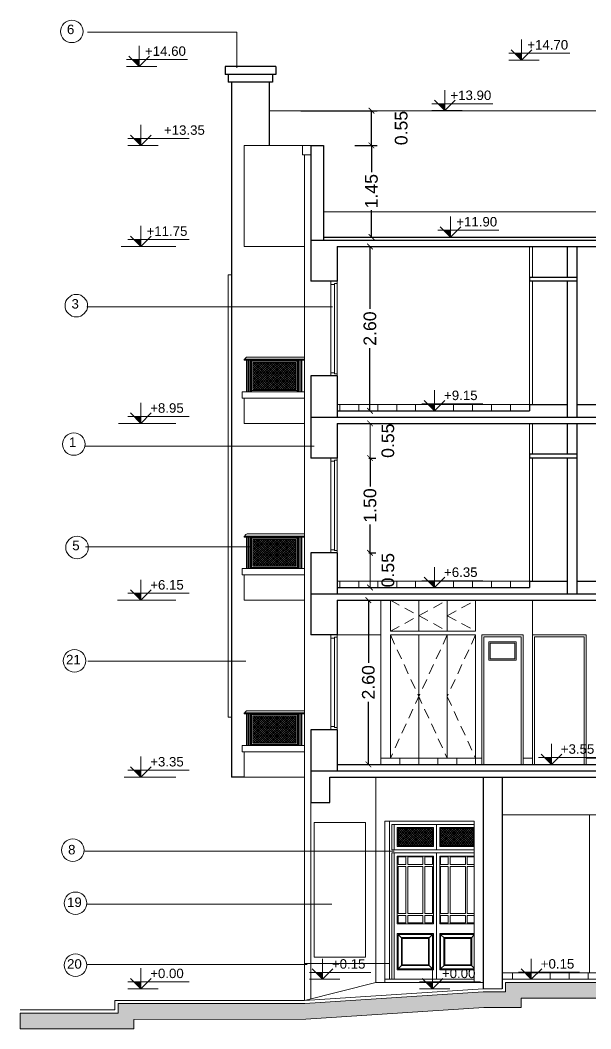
# Model space of a CAD drawing. Header units: millimetres. Extents: x 1578 to 2210, y 899 to 1032.
# Drawn here: x 1607.67 to 1616.7, y 901.51 to 917.48 of the extents above; entities that cross this region are included whole.
import ezdxf

# ---------------------------------------------------------------- set-up
doc = ezdxf.new("R2010")
doc.units = ezdxf.units.MM
doc.linetypes.add('HIDDEN2', pattern=[4.7625, 3.175, -1.5875])
for name, color, linetype, lineweight in [('CARPINTERIA', 7, 'Continuous', 18), ('COTAS', 7, 'Continuous', 15), ('ESTRUCTURA', 3, 'Continuous', 30), ('MUROS', 1, 'Continuous', 30), ('PISOS', 9, 'Continuous', 9), ('SANITARIOS', 7, 'Continuous', 20), ('TECHOS', 7, 'HIDDEN2', 15), ('TRAMAS', 7, 'Continuous', 15), ('UMBRALES', 7, 'Continuous', 18)]:
    doc.layers.add(name, color=color, linetype=linetype, lineweight=lineweight)
doc.styles.add('STYLE1', font='ARIAL.TTF')
doc.dimstyles.get("Standard").update_dxf_attribs({"dimscale": 0, "dimtxt": 0.2, "dimasz": 0.09, "dimexe": 0.09, "dimexo": 0.5, "dimgap": 0.05, "dimtad": 0, "dimzin": 0, "dimdsep": 46, "dimtxsty": 'STYLE1', "dimblk1": 'ARCHTICK', "dimblk2": 'ARCHTICK', "dimsah": 1, "dimcen": 0, "dimadec": 0, "dimazin": 0, "dimtfac": 1, "dimtofl": 0, "dimtmove": 2, "dimatfit": 3, "dimldrblk": 'ARCHTICK', "dimfxl": 1, "dimtolj": 1, "dimtzin": 0, "dimarcsym": 0})
pattern_1 = [(135, (1598.597998, 830.101814), (0.0176776695, 0.0176776695), []), (45, (1598.597998, 830.101814), (0.0176776695, -0.0176776695), [])]

# ---------------------------------------------------------------- blocks, each defined once
blk = doc.blocks.new('_ARCHTICK')
at = {"color": 0, "linetype": 'ByBlock', "const_width": 0.15}
blk.add_lwpolyline([(-0.5, -0.5), (0.5, 0.5)], dxfattribs=at)
blk = doc.blocks.new('*D52')
at = {"layer": 'COTAS', "color": 0, "lineweight": -2, "ltscale": 0.05}
for p, q in [((1612.112, 916.05), (1613.318, 916.05)), ((1613.228, 915.5), (1613.228, 916.05)), ((1612.967, 915.5), (1613.318, 915.5))]:
    blk.add_line(p, q, dxfattribs=at)
at = {"layer": 'DEFPOINTS', "color": 0, "ltscale": 0.05}
for p in [(1611.612, 916.05), (1613.228, 916.05), (1612.467, 915.5)]:
    blk.add_point(p, dxfattribs=at)
at = {"layer": 'COTAS', "color": 0, "lineweight": -2, "ltscale": 0.05, "xscale": 0.09, "yscale": 0.09, "zscale": 0.09}
for p, rotation in [((1613.228, 916.05), 90), ((1613.228, 915.5), 270)]:
    blk.add_blockref('_ARCHTICK', p, dxfattribs=dict(at, rotation=rotation))
at = {"layer": 'COTAS', "color": 0, "ltscale": 0.05, "insert": (1613.699, 915.775), "char_height": 0.2, "attachment_point": 5, "rotation": 90, "style": 'STYLE1'}
blk.add_mtext('\\A1;0.55', dxfattribs=at)
blk = doc.blocks.new('*D53')
at = {"layer": 'COTAS', "color": 0, "lineweight": -2, "ltscale": 0.05}
for p, q in [((1612.967, 915.5), (1613.318, 915.5)), ((1613.228, 915.5), (1613.228, 915.076)), ((1613.228, 914.05), (1613.228, 914.474)), ((1612.967, 914.05), (1613.318, 914.05))]:
    blk.add_line(p, q, dxfattribs=at)
at = {"layer": 'DEFPOINTS', "color": 0, "ltscale": 0.05}
for p in [(1612.467, 915.5), (1613.228, 915.5), (1612.467, 914.05)]:
    blk.add_point(p, dxfattribs=at)
at = {"layer": 'COTAS', "color": 0, "lineweight": -2, "ltscale": 0.05, "xscale": 0.09, "yscale": 0.09, "zscale": 0.09}
for p, rotation in [((1613.228, 915.5), 90), ((1613.228, 914.05), 270)]:
    blk.add_blockref('_ARCHTICK', p, dxfattribs=dict(at, rotation=rotation))
at = {"layer": 'COTAS', "color": 0, "ltscale": 0.05, "insert": (1613.228, 914.775), "char_height": 0.2, "attachment_point": 5, "rotation": 90, "style": 'STYLE1'}
blk.add_mtext('\\A1;1.45', dxfattribs=at)
blk = doc.blocks.new('*D63')
at = {"layer": 'COTAS', "color": 0, "lineweight": -2, "ltscale": 0.05}
for p, q in [((1613.187, 910.55), (1613.295, 910.55)), ((1613.205, 910.55), (1613.205, 910.1)), ((1613.205, 909.05), (1613.205, 909.5)), ((1613.187, 909.05), (1613.295, 909.05))]:
    blk.add_line(p, q, dxfattribs=at)
at = {"layer": 'DEFPOINTS', "color": 0, "ltscale": 0.05}
for p in [(1612.687, 910.55), (1612.687, 909.05), (1613.205, 909.05)]:
    blk.add_point(p, dxfattribs=at)
at = {"layer": 'COTAS', "color": 0, "lineweight": -2, "ltscale": 0.05, "xscale": 0.09, "yscale": 0.09, "zscale": 0.09}
for p, rotation in [((1613.205, 910.55), 90), ((1613.205, 909.05), 270)]:
    blk.add_blockref('_ARCHTICK', p, dxfattribs=dict(at, rotation=rotation))
at = {"layer": 'COTAS', "color": 0, "ltscale": 0.05, "insert": (1613.205, 909.8), "char_height": 0.2, "attachment_point": 5, "rotation": 90, "style": 'STYLE1'}
blk.add_mtext('\\A1;1.50', dxfattribs=at)
blk = doc.blocks.new('*D64')
at = {"layer": 'COTAS', "color": 0, "lineweight": -2, "ltscale": 0.05}
for p, q in [((1613.179, 908.3), (1613.179, 907.311)), ((1613.187, 908.3), (1613.269, 908.3)), ((1613.179, 905.7), (1613.179, 906.689)), ((1613.187, 905.7), (1613.269, 905.7))]:
    blk.add_line(p, q, dxfattribs=at)
at = {"layer": 'DEFPOINTS', "color": 0, "ltscale": 0.05}
for p in [(1612.687, 908.3), (1612.687, 905.7), (1613.179, 905.7)]:
    blk.add_point(p, dxfattribs=at)
at = {"layer": 'COTAS', "color": 0, "lineweight": -2, "ltscale": 0.05, "xscale": 0.09, "yscale": 0.09, "zscale": 0.09}
for p, rotation in [((1613.179, 908.3), 90), ((1613.179, 905.7), 270)]:
    blk.add_blockref('_ARCHTICK', p, dxfattribs=dict(at, rotation=rotation))
at = {"layer": 'COTAS', "color": 0, "ltscale": 0.05, "insert": (1613.179, 907), "char_height": 0.2, "attachment_point": 5, "rotation": 90, "style": 'STYLE1'}
blk.add_mtext('\\A1;2.60', dxfattribs=at)
blk = doc.blocks.new('*D68')
at = {"layer": 'COTAS', "color": 0, "lineweight": -2, "ltscale": 0.05}
for p, q in [((1613.187, 913.9), (1613.294, 913.9)), ((1613.204, 913.9), (1613.204, 912.911)), ((1613.204, 911.3), (1613.204, 912.289)), ((1613.187, 911.3), (1613.294, 911.3))]:
    blk.add_line(p, q, dxfattribs=at)
at = {"layer": 'DEFPOINTS', "color": 0, "ltscale": 0.05}
for p in [(1612.687, 913.9), (1612.687, 911.3), (1613.204, 911.3)]:
    blk.add_point(p, dxfattribs=at)
at = {"layer": 'COTAS', "color": 0, "lineweight": -2, "ltscale": 0.05, "xscale": 0.09, "yscale": 0.09, "zscale": 0.09}
for p, rotation in [((1613.204, 913.9), 90), ((1613.204, 911.3), 270)]:
    blk.add_blockref('_ARCHTICK', p, dxfattribs=dict(at, rotation=rotation))
at = {"layer": 'COTAS', "color": 0, "ltscale": 0.05, "insert": (1613.204, 912.6), "char_height": 0.2, "attachment_point": 5, "rotation": 90, "style": 'STYLE1'}
blk.add_mtext('\\A1;2.60', dxfattribs=at)

msp = doc.modelspace()

# ---------------------------------------------------------------- hatches: boundary and pattern name
at = {"layer": 'COTAS', "ltscale": 0.05}
for points in [[(1615.604, 916.959), (1615.495, 916.959), (1615.604, 916.85)], [(1609.553, 916.859), (1609.444, 916.859), (1609.553, 916.75)], [(1614.387, 916.16), (1614.278, 916.16), (1614.387, 916.051)], [(1609.577, 915.609), (1609.468, 915.609), (1609.577, 915.5)], [(1614.479, 914.159), (1614.37, 914.159), (1614.479, 914.05)], [(1609.577, 914.009), (1609.468, 914.009), (1609.577, 913.9)], [(1614.227, 911.409), (1614.119, 911.409), (1614.227, 911.3)], [(1609.577, 911.209), (1609.468, 911.209), (1609.577, 911.1)], [(1614.227, 908.609), (1614.119, 908.609), (1614.227, 908.5)], [(1609.577, 908.409), (1609.468, 908.409), (1609.577, 908.3)], [(1616.076, 905.81), (1615.967, 905.81), (1616.076, 905.701)], [(1609.577, 905.609), (1609.468, 905.609), (1609.577, 905.5)], [(1612.453, 902.408), (1612.344, 902.408), (1612.453, 902.3)], [(1615.758, 902.409), (1615.65, 902.409), (1615.758, 902.3)], [(1609.577, 902.258), (1609.468, 902.258), (1609.577, 902.15)], [(1614.193, 902.258), (1614.084, 902.258), (1614.193, 902.15)]]:
    msp.add_hatch(color=256, dxfattribs=at).paths.add_polyline_path(points)
at = {"layer": 'PISOS', "ltscale": 0.1}
h = msp.add_hatch(dxfattribs=at)
h.set_pattern_fill('ANSI37', color=256, scale=0.2, style=0)
h.set_pattern_definition(pattern_1)
h.paths.add_polyline_path([(1612.03, 911.638), (1612.03, 912.063), (1611.35, 912.063), (1611.35, 911.638)])
h = msp.add_hatch(dxfattribs=at)
h.set_pattern_fill('ANSI37', color=256, scale=0.2, style=0)
h.set_pattern_definition(pattern_1)
h.paths.add_polyline_path([(1611.35, 909.263), (1611.35, 908.838), (1612.03, 908.838), (1612.03, 909.263)])
h = msp.add_hatch(dxfattribs=at)
h.set_pattern_fill('ANSI37', color=256, scale=0.2, style=0)
h.set_pattern_definition(pattern_1)
h.paths.add_polyline_path([(1612.03, 906.038), (1612.03, 906.463), (1611.35, 906.463), (1611.35, 906.038)])
h = msp.add_hatch(dxfattribs=at)
h.set_pattern_fill('ANSI37', color=256, scale=0.2, style=0)
h.set_pattern_definition([(135, (1600.604042, 830.101814), (0.0176776695, 0.0176776695), []), (45, (1600.604042, 830.101814), (0.0176776695, -0.0176776695), [])])
h.paths.add_polyline_path([(1613.651, 904.685), (1613.651, 904.415), (1614.193, 904.415), (1614.193, 904.685)])
h.paths.add_polyline_path([(1614.323, 904.415), (1614.855, 904.415), (1614.855, 904.685), (1614.323, 904.685)])
at = {"layer": 'TRAMAS', "ltscale": 0.05}
for points in [[(1615.597, 902), (1615.775, 902), (1615.775, 902.25), (1615.347, 902.25), (1615.347, 902.1), (1614.997, 902.1), (1612.171, 901.914), (1609.217, 901.914), (1609.217, 901.764), (1607.667, 901.764), (1607.667, 901.514), (1609.467, 901.514), (1609.467, 901.664), (1612.187, 901.665), (1615.007, 901.85), (1615.597, 901.85)], [(1622.954, 902.25), (1615.775, 902.25), (1615.775, 902), (1622.954, 902)]]:
    msp.add_hatch(color=256, dxfattribs=at).paths.add_polyline_path(points)

# ---------------------------------------------------------------- linework, layer by layer
at = {"layer": 'CARPINTERIA'}
for p, q in [((1615.727, 913.9), (1615.727, 913.41)), ((1615.777, 913.9), (1615.777, 913.41)), ((1612.587, 913.35), (1612.587, 913.305)), ((1612.687, 913.35), (1612.587, 913.35)), ((1612.587, 913.305), (1612.587, 911.895)), ((1612.642, 913.3), (1612.592, 913.3)), ((1612.687, 913.315), (1612.642, 913.315)), ((1612.642, 913.315), (1612.642, 913.3)), ((1612.642, 913.3), (1612.642, 911.9)), ((1612.687, 913.35), (1612.687, 913.315)), ((1612.687, 913.315), (1612.687, 911.885)), ((1615.727, 913.35), (1615.727, 911.4)), ((1615.777, 913.35), (1615.777, 911.4)), ((1612.587, 911.85), (1612.587, 911.895)), ((1612.687, 911.85), (1612.587, 911.85)), ((1612.642, 911.9), (1612.592, 911.9)), ((1612.642, 911.885), (1612.642, 911.9)), ((1612.687, 911.885), (1612.642, 911.885)), ((1612.687, 911.85), (1612.687, 911.885)), ((1615.727, 911.1), (1615.727, 910.61)), ((1615.777, 911.1), (1615.777, 910.61)), ((1612.687, 910.55), (1612.587, 910.55)), ((1612.587, 910.55), (1612.587, 910.505)), ((1612.687, 910.55), (1612.687, 910.515)), ((1615.727, 910.55), (1615.727, 908.6)), ((1615.777, 910.55), (1615.777, 908.6)), ((1612.587, 910.505), (1612.587, 909.095)), ((1612.642, 910.5), (1612.592, 910.5)), ((1612.642, 910.515), (1612.642, 910.5)), ((1612.687, 910.515), (1612.642, 910.515)), ((1612.642, 910.5), (1612.642, 909.1)), ((1612.687, 910.515), (1612.687, 909.085)), ((1612.587, 909.05), (1612.587, 909.095)), ((1612.642, 909.1), (1612.592, 909.1)), ((1612.642, 909.085), (1612.642, 909.1)), ((1612.687, 909.05), (1612.587, 909.05)), ((1612.687, 909.085), (1612.642, 909.085)), ((1612.687, 909.05), (1612.687, 909.085)), ((1612.587, 907.75), (1612.587, 907.705)), ((1612.687, 907.75), (1612.587, 907.75)), ((1612.587, 907.705), (1612.587, 906.295)), ((1612.642, 907.7), (1612.592, 907.7)), ((1612.687, 907.715), (1612.642, 907.715)), ((1612.642, 907.715), (1612.642, 907.7)), ((1612.642, 907.7), (1612.642, 906.3)), ((1612.687, 907.75), (1612.687, 907.715)), ((1612.687, 907.715), (1612.687, 906.285)), ((1612.587, 906.25), (1612.587, 906.295)), ((1612.687, 906.25), (1612.587, 906.25)), ((1612.642, 906.3), (1612.592, 906.3)), ((1612.642, 906.285), (1612.642, 906.3)), ((1612.687, 906.285), (1612.642, 906.285)), ((1612.687, 906.25), (1612.687, 906.285))]:
    msp.add_line(p, q, dxfattribs=at)
at = {"layer": 'CARPINTERIA', "ltscale": 0.1}
for p, q in [((1613.977, 908.3), (1613.977, 907.81)), ((1614.427, 908.3), (1614.427, 907.81)), ((1613.977, 907.75), (1613.977, 905.8)), ((1614.427, 907.75), (1614.427, 905.8)), ((1613.551, 904.75), (1613.551, 904.35)), ((1614.855, 904.75), (1613.551, 904.75)), ((1613.586, 904.75), (1613.586, 904.35)), ((1613.651, 904.685), (1613.651, 904.415)), ((1614.193, 904.685), (1613.651, 904.685)), ((1614.193, 904.685), (1614.193, 904.415)), ((1614.323, 904.685), (1614.323, 904.415)), ((1614.855, 904.685), (1614.323, 904.685)), ((1614.855, 904.35), (1613.551, 904.35)), ((1613.551, 904.3), (1613.551, 902.3)), ((1614.855, 904.3), (1613.551, 904.3)), ((1614.193, 904.415), (1613.651, 904.415)), ((1614.855, 904.415), (1614.323, 904.415)), ((1613.651, 904.235), (1613.651, 904.115)), ((1613.771, 904.235), (1613.651, 904.235)), ((1613.771, 904.235), (1613.771, 904.115)), ((1613.801, 904.235), (1613.801, 904.115)), ((1614.043, 904.235), (1613.801, 904.235)), ((1614.043, 904.235), (1614.043, 904.115)), ((1614.193, 904.235), (1614.073, 904.235)), ((1614.073, 904.235), (1614.073, 904.115)), ((1614.193, 904.235), (1614.193, 904.115)), ((1614.323, 904.235), (1614.323, 904.115)), ((1614.443, 904.235), (1614.323, 904.235)), ((1614.443, 904.235), (1614.443, 904.115)), ((1614.473, 904.235), (1614.473, 904.115)), ((1614.714, 904.235), (1614.473, 904.235)), ((1614.714, 904.235), (1614.714, 904.115)), ((1614.855, 904.235), (1614.744, 904.235)), ((1614.744, 904.235), (1614.744, 904.115)), ((1613.771, 904.115), (1613.651, 904.115)), ((1613.651, 904.085), (1613.651, 903.34)), ((1613.771, 904.085), (1613.651, 904.085)), ((1613.771, 904.085), (1613.771, 903.34)), ((1614.043, 904.115), (1613.801, 904.115)), ((1613.801, 904.085), (1613.801, 903.34)), ((1614.043, 904.085), (1613.801, 904.085)), ((1614.043, 904.085), (1614.043, 903.34)), ((1614.193, 904.115), (1614.073, 904.115)), ((1614.193, 904.085), (1614.073, 904.085)), ((1614.073, 904.085), (1614.073, 903.34)), ((1614.193, 904.085), (1614.193, 903.34)), ((1614.443, 904.115), (1614.323, 904.115)), ((1614.323, 904.085), (1614.323, 903.34)), ((1614.443, 904.085), (1614.323, 904.085)), ((1614.443, 904.085), (1614.443, 903.34)), ((1614.714, 904.115), (1614.473, 904.115)), ((1614.473, 904.085), (1614.473, 903.34)), ((1614.714, 904.085), (1614.473, 904.085)), ((1614.714, 904.085), (1614.714, 903.34)), ((1614.855, 904.115), (1614.744, 904.115)), ((1614.744, 904.085), (1614.744, 903.34)), ((1614.855, 904.085), (1614.744, 904.085)), ((1613.771, 903.34), (1613.651, 903.34)), ((1613.771, 903.31), (1613.651, 903.31)), ((1613.651, 903.31), (1613.651, 903.19)), ((1613.771, 903.19), (1613.651, 903.19)), ((1613.771, 903.31), (1613.771, 903.19)), ((1614.043, 903.34), (1613.801, 903.34)), ((1614.043, 903.31), (1613.801, 903.31)), ((1613.801, 903.31), (1613.801, 903.19)), ((1614.043, 903.19), (1613.801, 903.19)), ((1614.043, 903.31), (1614.043, 903.19)), ((1614.193, 903.34), (1614.073, 903.34)), ((1614.193, 903.31), (1614.073, 903.31)), ((1614.073, 903.31), (1614.073, 903.19)), ((1614.193, 903.19), (1614.073, 903.19)), ((1614.193, 903.31), (1614.193, 903.19)), ((1614.443, 903.34), (1614.323, 903.34)), ((1614.443, 903.31), (1614.323, 903.31)), ((1614.323, 903.31), (1614.323, 903.19)), ((1614.443, 903.19), (1614.323, 903.19)), ((1614.443, 903.31), (1614.443, 903.19)), ((1614.714, 903.34), (1614.473, 903.34)), ((1614.473, 903.31), (1614.473, 903.19)), ((1614.714, 903.31), (1614.473, 903.31)), ((1614.714, 903.19), (1614.473, 903.19)), ((1614.714, 903.31), (1614.714, 903.19)), ((1614.855, 903.34), (1614.744, 903.34)), ((1614.855, 903.31), (1614.744, 903.31)), ((1614.744, 903.31), (1614.744, 903.19)), ((1614.855, 903.19), (1614.744, 903.19)), ((1614.193, 903.01), (1613.651, 903.01)), ((1613.651, 903.01), (1613.651, 902.465)), ((1614.143, 902.96), (1613.701, 902.96)), ((1613.701, 902.96), (1613.701, 902.515)), ((1614.143, 902.96), (1614.143, 902.515)), ((1614.193, 903.01), (1614.193, 902.465)), ((1614.323, 903.01), (1614.323, 902.465)), ((1614.855, 903.01), (1614.323, 903.01)), ((1614.373, 902.96), (1614.373, 902.515)), ((1614.814, 902.96), (1614.373, 902.96)), ((1614.814, 902.96), (1614.814, 902.515)), ((1614.193, 902.465), (1613.651, 902.465)), ((1614.143, 902.515), (1613.701, 902.515)), ((1614.855, 902.465), (1614.323, 902.465)), ((1614.814, 902.515), (1614.373, 902.515))]:
    msp.add_line(p, q, dxfattribs=at)
at = {"layer": 'CARPINTERIA', "ltscale": 0.05}
for p, q in [((1615.597, 907.72), (1615.007, 907.72)), ((1615.007, 907.72), (1615.007, 905.7)), ((1615.597, 907.72), (1615.597, 905.7)), ((1616.597, 907.72), (1615.807, 907.72)), ((1615.807, 907.72), (1615.807, 905.7)), ((1616.597, 907.72), (1616.597, 905.7)), ((1615.497, 907.62), (1615.107, 907.62)), ((1615.107, 907.62), (1615.107, 907.37)), ((1615.497, 907.62), (1615.497, 907.37)), ((1615.497, 907.37), (1615.107, 907.37))]:
    msp.add_line(p, q, dxfattribs=at)
at = {"layer": 'CARPINTERIA'}
for centre, start, end in [((1612.592, 913.305), 180, 270), ((1612.592, 911.895), 90, 180), ((1612.592, 910.505), 180, 270), ((1612.592, 909.095), 90, 180), ((1612.592, 907.705), 180, 270), ((1612.592, 906.295), 90, 180)]:
    msp.add_arc(centre, 0.005, start, end, dxfattribs=at)
at = {"layer": 'COTAS', "ltscale": 0.05}
for p, q in [((1608.732, 917.291), (1611.098, 917.291)), ((1611.098, 917.291), (1611.098, 916.727)), ((1615.44, 917.014), (1615.604, 916.85)), ((1615.604, 916.85), (1615.767, 917.014)), ((1609.389, 916.914), (1609.553, 916.75)), ((1609.553, 916.75), (1609.716, 916.914)), ((1614.223, 916.215), (1614.387, 916.051)), ((1614.387, 916.051), (1614.55, 916.215)), ((1609.413, 915.664), (1609.577, 915.5)), ((1609.577, 915.5), (1609.74, 915.664)), ((1614.316, 914.213), (1614.479, 914.05)), ((1614.479, 914.05), (1614.643, 914.213)), ((1609.413, 914.064), (1609.577, 913.9)), ((1609.577, 913.9), (1609.74, 914.064)), ((1612.611, 912.944), (1608.721, 912.944)), ((1614.064, 911.464), (1614.227, 911.3)), ((1614.227, 911.3), (1614.391, 911.464)), ((1609.413, 911.264), (1609.577, 911.1)), ((1609.577, 911.1), (1609.74, 911.264)), ((1613.187, 911.1), (1613.295, 911.1)), ((1613.205, 911.1), (1613.205, 910.55)), ((1612.323, 910.738), (1608.69, 910.738)), ((1613.187, 910.55), (1613.295, 910.55)), ((1611.328, 909.144), (1608.702, 909.144)), ((1613.187, 909.05), (1613.295, 909.05)), ((1613.205, 909.05), (1613.205, 908.5)), ((1614.064, 908.664), (1614.227, 908.5)), ((1614.227, 908.5), (1614.391, 908.664)), ((1609.413, 908.464), (1609.577, 908.3)), ((1609.577, 908.3), (1609.74, 908.464)), ((1613.187, 908.5), (1613.295, 908.5)), ((1608.736, 907.334), (1611.241, 907.334)), ((1615.912, 905.865), (1616.076, 905.701)), ((1616.076, 905.701), (1616.239, 905.865)), ((1609.413, 905.664), (1609.577, 905.5)), ((1609.577, 905.5), (1609.74, 905.664)), ((1608.691, 904.329), (1613.588, 904.329)), ((1608.721, 903.487), (1612.598, 903.487)), ((1612.211, 902.532), (1608.727, 902.532)), ((1612.289, 902.463), (1612.453, 902.3)), ((1612.453, 902.3), (1612.616, 902.463)), ((1615.595, 902.464), (1615.758, 902.3)), ((1615.758, 902.3), (1615.922, 902.464)), ((1609.413, 902.313), (1609.577, 902.15)), ((1609.577, 902.15), (1609.74, 902.313)), ((1614.03, 902.313), (1614.193, 902.15)), ((1614.193, 902.15), (1614.357, 902.313))]:
    msp.add_line(p, q, dxfattribs=at)
at = {"layer": 'COTAS', "ltscale": 0.1}
for p, q in [((1615.604, 916.85), (1615.604, 917.175)), ((1609.553, 916.75), (1609.553, 917.075)), ((1615.4, 916.959), (1616.367, 916.959)), ((1609.35, 916.859), (1610.316, 916.859)), ((1615.4, 916.85), (1615.88, 916.85)), ((1609.35, 916.75), (1609.829, 916.75)), ((1614.387, 916.051), (1614.387, 916.376)), ((1614.184, 916.16), (1615.15, 916.16)), ((1614.184, 916.051), (1614.663, 916.051)), ((1609.577, 915.5), (1609.577, 915.825)), ((1609.373, 915.609), (1610.34, 915.609)), ((1609.373, 915.5), (1609.853, 915.5)), ((1614.479, 914.05), (1614.479, 914.375)), ((1609.577, 913.9), (1609.577, 914.225)), ((1614.276, 914.159), (1615.242, 914.159)), ((1614.276, 914.05), (1614.755, 914.05)), ((1609.267, 913.9), (1610.129, 913.9)), ((1609.373, 914.009), (1610.34, 914.009)), ((1614.227, 911.3), (1614.227, 911.625)), ((1609.577, 911.1), (1609.577, 911.425)), ((1614.024, 911.409), (1614.99, 911.409)), ((1609.373, 911.209), (1610.34, 911.209)), ((1614.024, 911.3), (1614.504, 911.3)), ((1609.224, 911.1), (1610.129, 911.1)), ((1614.227, 908.5), (1614.227, 908.825)), ((1609.577, 908.3), (1609.577, 908.625)), ((1614.024, 908.609), (1614.99, 908.609)), ((1614.024, 908.5), (1614.504, 908.5)), ((1609.209, 908.3), (1610.129, 908.3)), ((1609.373, 908.409), (1610.34, 908.409)), ((1616.076, 905.701), (1616.076, 906.026)), ((1609.577, 905.5), (1609.577, 905.825)), ((1615.873, 905.81), (1616.839, 905.81)), ((1609.373, 905.609), (1610.34, 905.609)), ((1615.873, 905.701), (1616.352, 905.701)), ((1609.311, 905.5), (1610.129, 905.5)), ((1612.453, 902.3), (1612.453, 902.624)), ((1615.758, 902.3), (1615.758, 902.625)), ((1609.577, 902.15), (1609.577, 902.474)), ((1612.249, 902.408), (1613.216, 902.408)), ((1614.193, 902.15), (1614.193, 902.474)), ((1615.555, 902.409), (1616.521, 902.409)), ((1609.373, 902.258), (1610.34, 902.258)), ((1612.249, 902.3), (1612.729, 902.3)), ((1613.99, 902.258), (1614.956, 902.258)), ((1615.555, 902.3), (1616.035, 902.3)), ((1609.373, 902.15), (1609.853, 902.15)), ((1613.99, 902.15), (1614.469, 902.15))]:
    msp.add_line(p, q, dxfattribs=at)
at = {"layer": 'COTAS', "ltscale": 0.05}
for centre in [(1608.484, 917.305), (1608.556, 912.963), (1608.516, 910.772), (1608.567, 909.134), (1608.528, 907.341), (1608.502, 904.344), (1608.544, 903.502), (1608.544, 902.522)]:
    msp.add_circle(centre, 0.178, dxfattribs=at)
at = {"layer": 'ESTRUCTURA', "ltscale": 0.1}
for p, q in [((1611.712, 916.75), (1610.912, 916.75)), ((1610.912, 916.75), (1610.912, 916.625)), ((1611.712, 916.625), (1610.912, 916.625)), ((1610.962, 916.625), (1610.962, 916.5)), ((1611.662, 916.625), (1611.662, 916.5)), ((1611.712, 916.75), (1611.712, 916.625)), ((1611.662, 916.5), (1610.962, 916.5)), ((1611.012, 916.5), (1611.012, 905.5)), ((1611.612, 915.5), (1611.612, 916.5)), ((1612.267, 914), (1612.267, 913.35)), ((1612.687, 913.9), (1612.687, 913.35)), ((1612.687, 913.35), (1612.267, 913.35)), ((1612.267, 911.2), (1612.267, 910.55)), ((1612.687, 911.1), (1612.687, 910.55)), ((1612.687, 910.55), (1612.267, 910.55)), ((1612.267, 908.4), (1612.267, 907.75)), ((1612.687, 908.3), (1612.687, 907.75)), ((1612.687, 907.75), (1612.267, 907.75)), ((1611.212, 905.5), (1611.012, 905.5))]:
    msp.add_line(p, q, dxfattribs=at)
at = {"layer": 'ESTRUCTURA', "ltscale": 0.05}
for p, q in [((1612.267, 914), (1627.027, 914)), ((1612.687, 913.9), (1616.777, 913.9)), ((1616.477, 913.41), (1615.727, 913.41)), ((1615.727, 913.41), (1615.727, 913.35)), ((1616.477, 913.41), (1616.477, 913.35)), ((1616.477, 913.35), (1615.727, 913.35)), ((1612.267, 911.2), (1628.427, 911.2)), ((1612.687, 911.1), (1616.777, 911.1)), ((1615.727, 910.61), (1615.727, 910.55)), ((1616.477, 910.61), (1615.727, 910.61)), ((1616.477, 910.55), (1615.727, 910.55)), ((1616.477, 910.61), (1616.477, 910.55)), ((1612.267, 908.4), (1628.427, 908.4)), ((1612.687, 908.3), (1616.777, 908.3)), ((1612.267, 905.6), (1628.427, 905.6)), ((1612.267, 905.6), (1612.267, 905.1)), ((1612.567, 905.5), (1616.777, 905.5)), ((1612.567, 905.1), (1612.567, 905.5)), ((1612.267, 905.1), (1612.567, 905.1))]:
    msp.add_line(p, q, dxfattribs=at)
at = {"layer": 'MUROS'}
for p, q in [((1612.267, 915.5), (1612.267, 914)), ((1612.267, 915.5), (1612.467, 915.5)), ((1612.467, 915.5), (1612.467, 914)), ((1616.327, 913.9), (1616.327, 913.41)), ((1616.477, 913.9), (1616.477, 913.41)), ((1616.327, 913.35), (1616.327, 911.2)), ((1616.477, 913.35), (1616.477, 911.2)), ((1615.727, 911.4), (1615.727, 911.3)), ((1616.327, 911.1), (1616.327, 910.61)), ((1616.477, 911.1), (1616.477, 910.61)), ((1616.327, 910.55), (1616.327, 908.4)), ((1616.477, 910.55), (1616.477, 908.4)), ((1615.727, 908.6), (1615.727, 908.5)), ((1614.997, 905.5), (1614.997, 902.15)), ((1615.297, 905.5), (1615.297, 902.15))]:
    msp.add_line(p, q, dxfattribs=at)
at = {"layer": 'MUROS', "ltscale": 0.05}
for p, q in [((1612.467, 914.05), (1624.127, 914.05)), ((1612.687, 911.85), (1612.267, 911.85)), ((1612.267, 911.85), (1612.267, 911.2)), ((1612.687, 911.85), (1612.687, 911.2)), ((1615.727, 911.4), (1616.327, 911.4)), ((1616.477, 911.4), (1617.077, 911.4)), ((1612.687, 911.3), (1615.727, 911.3)), ((1612.687, 909.05), (1612.267, 909.05)), ((1612.267, 909.05), (1612.267, 908.4)), ((1612.687, 909.05), (1612.687, 908.4)), ((1612.687, 908.5), (1615.727, 908.5)), ((1615.727, 908.6), (1616.327, 908.6)), ((1616.477, 908.6), (1617.077, 908.6)), ((1612.687, 906.25), (1612.267, 906.25)), ((1612.267, 906.25), (1612.267, 905.6)), ((1612.687, 906.25), (1612.687, 905.6)), ((1612.687, 905.7), (1616.827, 905.7))]:
    msp.add_line(p, q, dxfattribs=at)
at = {"layer": 'PISOS'}
for p, q in [((1611.261, 912.1), (1611.261, 911.6)), ((1611.283, 912.1), (1611.283, 911.6)), ((1611.304, 912.1), (1611.304, 911.6)), ((1612.076, 912.1), (1612.076, 911.6)), ((1612.098, 912.1), (1612.098, 911.6)), ((1612.119, 912.1), (1612.119, 911.6)), ((1611.261, 909.3), (1611.261, 908.8)), ((1611.283, 909.3), (1611.283, 908.8)), ((1611.304, 909.3), (1611.304, 908.8)), ((1612.076, 909.3), (1612.076, 908.8)), ((1612.098, 909.3), (1612.098, 908.8)), ((1612.119, 909.3), (1612.119, 908.8)), ((1611.261, 906.5), (1611.261, 906)), ((1611.283, 906.5), (1611.283, 906)), ((1611.304, 906.5), (1611.304, 906)), ((1612.076, 906.5), (1612.076, 906)), ((1612.098, 906.5), (1612.098, 906)), ((1612.119, 906.5), (1612.119, 906))]:
    msp.add_line(p, q, dxfattribs=at)
at = {"layer": 'SANITARIOS'}
for p, q in [((1612.167, 912.15), (1611.262, 912.15)), ((1612.167, 912.115), (1611.212, 912.115)), ((1611.212, 912.1), (1611.212, 912.115)), ((1612.167, 912.1), (1611.212, 912.1)), ((1611.252, 912.1), (1611.252, 911.6)), ((1611.312, 912.1), (1611.312, 911.6)), ((1612.067, 912.1), (1612.067, 911.6)), ((1612.127, 912.1), (1612.127, 911.6)), ((1612.167, 909.315), (1611.212, 909.315)), ((1611.212, 909.3), (1611.212, 909.315)), ((1612.167, 909.3), (1611.212, 909.3)), ((1611.252, 909.3), (1611.252, 908.8)), ((1612.167, 909.35), (1611.262, 909.35)), ((1611.312, 909.3), (1611.312, 908.8)), ((1612.067, 909.3), (1612.067, 908.8)), ((1612.127, 909.3), (1612.127, 908.8)), ((1612.167, 906.55), (1611.262, 906.55)), ((1612.167, 906.515), (1611.212, 906.515)), ((1611.212, 906.5), (1611.212, 906.515)), ((1612.167, 906.5), (1611.212, 906.5)), ((1611.252, 906.5), (1611.252, 906)), ((1611.312, 906.5), (1611.312, 906)), ((1612.067, 906.5), (1612.067, 906)), ((1612.127, 906.5), (1612.127, 906))]:
    msp.add_line(p, q, dxfattribs=at)
at = {"layer": 'SANITARIOS', "ltscale": 0.05}
msp.add_line((1615.427, 911.3), (1615.427, 911.3), dxfattribs=at)
at = {"layer": 'SANITARIOS'}
for centre in [(1611.262, 912.115), (1611.262, 909.315), (1611.262, 906.515)]:
    msp.add_arc(centre, 0.035, 90, 180, dxfattribs=at)
at = {"layer": 'TECHOS', "ltscale": 0.05}
for p, q in [((1613.527, 908.3), (1614.427, 907.81)), ((1613.527, 907.81), (1614.427, 908.3)), ((1614.427, 908.055), (1614.877, 908.3)), ((1614.427, 908.055), (1614.877, 907.81)), ((1614.427, 907.75), (1613.527, 905.8)), ((1613.527, 907.75), (1614.427, 905.8)), ((1614.877, 907.75), (1614.427, 906.775)), ((1614.427, 906.775), (1614.877, 905.8))]:
    msp.add_line(p, q, dxfattribs=at)
at = {"layer": 'TRAMAS', "ltscale": 0.1}
for p, q in [((1610.962, 913.45), (1610.962, 906.45)), ((1611.012, 913.45), (1610.962, 913.45)), ((1611.012, 906.45), (1610.962, 906.45)), ((1613.636, 904.7), (1613.636, 904.4)), ((1614.208, 904.7), (1613.636, 904.7)), ((1614.208, 904.7), (1614.208, 904.4)), ((1614.258, 904.75), (1614.258, 904.35)), ((1614.308, 904.7), (1614.308, 904.4)), ((1614.855, 904.7), (1614.308, 904.7)), ((1613.586, 904.3), (1613.586, 902.3)), ((1614.208, 904.4), (1613.636, 904.4)), ((1614.258, 904.3), (1614.258, 902.3)), ((1614.855, 904.4), (1614.308, 904.4)), ((1614.208, 904.25), (1613.636, 904.25)), ((1613.636, 904.25), (1613.636, 903.175)), ((1614.208, 904.25), (1614.208, 903.175)), ((1614.308, 904.25), (1614.308, 903.175)), ((1614.855, 904.25), (1614.308, 904.25)), ((1614.208, 903.175), (1613.636, 903.175)), ((1614.208, 903.025), (1613.636, 903.025)), ((1613.636, 903.025), (1613.636, 902.45)), ((1614.208, 903.025), (1614.208, 902.45)), ((1614.855, 903.175), (1614.308, 903.175)), ((1614.308, 903.025), (1614.308, 902.45)), ((1614.855, 903.025), (1614.308, 903.025)), ((1613.716, 902.945), (1613.651, 903.01)), ((1614.128, 902.945), (1613.716, 902.945)), ((1613.716, 902.945), (1613.716, 902.53)), ((1614.128, 902.945), (1614.193, 903.01)), ((1614.128, 902.945), (1614.128, 902.53)), ((1614.388, 902.945), (1614.323, 903.01)), ((1614.388, 902.945), (1614.388, 902.53)), ((1614.799, 902.945), (1614.388, 902.945)), ((1614.799, 902.945), (1614.855, 903.001)), ((1614.799, 902.945), (1614.799, 902.53)), ((1614.208, 902.45), (1613.636, 902.45)), ((1613.716, 902.53), (1613.651, 902.465)), ((1614.128, 902.53), (1613.716, 902.53)), ((1614.193, 902.465), (1614.128, 902.53)), ((1614.855, 902.45), (1614.308, 902.45)), ((1614.388, 902.53), (1614.323, 902.465)), ((1614.799, 902.53), (1614.388, 902.53)), ((1614.855, 902.474), (1614.799, 902.53)), ((1614.997, 902.25), (1613.299, 902.25))]:
    msp.add_line(p, q, dxfattribs=at)
at = {"layer": 'TRAMAS'}
for p, q in [((1612.03, 912.063), (1611.35, 912.063)), ((1611.35, 912.063), (1611.35, 911.638)), ((1612.03, 912.063), (1612.03, 911.638)), ((1611.35, 911.638), (1612.03, 911.638)), ((1612.727, 911.4), (1612.727, 911.3)), ((1613.027, 911.4), (1613.027, 911.3)), ((1613.327, 911.4), (1613.327, 911.3)), ((1613.627, 911.4), (1613.627, 911.3)), ((1613.927, 911.4), (1613.927, 911.3)), ((1614.227, 911.4), (1614.227, 911.3)), ((1614.527, 911.4), (1614.527, 911.3)), ((1614.827, 911.4), (1614.827, 911.3)), ((1615.127, 911.4), (1615.127, 911.3)), ((1615.427, 911.4), (1615.427, 911.3)), ((1612.03, 909.263), (1611.35, 909.263)), ((1611.35, 909.263), (1611.35, 908.838)), ((1612.03, 909.263), (1612.03, 908.838)), ((1611.35, 908.838), (1612.03, 908.838)), ((1612.727, 908.6), (1612.727, 908.5)), ((1613.027, 908.6), (1613.027, 908.5)), ((1613.327, 908.6), (1613.327, 908.5)), ((1613.627, 908.6), (1613.627, 908.5)), ((1613.927, 908.6), (1613.927, 908.5)), ((1614.227, 908.6), (1614.227, 908.5)), ((1614.527, 908.6), (1614.527, 908.5)), ((1614.827, 908.6), (1614.827, 908.5)), ((1615.127, 908.6), (1615.127, 908.5)), ((1615.427, 908.6), (1615.427, 908.5)), ((1612.03, 906.463), (1611.35, 906.463)), ((1611.35, 906.463), (1611.35, 906.038)), ((1612.03, 906.463), (1612.03, 906.038)), ((1611.35, 906.038), (1612.03, 906.038))]:
    msp.add_line(p, q, dxfattribs=at)
at = {"layer": 'TRAMAS', "ltscale": 0.05}
for p, q in [((1615.517, 907.64), (1615.087, 907.64)), ((1615.087, 907.64), (1615.087, 907.35)), ((1615.517, 907.64), (1615.517, 907.35)), ((1615.517, 907.35), (1615.087, 907.35)), ((1613.677, 905.8), (1613.677, 905.7)), ((1613.977, 905.8), (1613.977, 905.7)), ((1614.277, 905.8), (1614.277, 905.7)), ((1614.577, 905.8), (1614.577, 905.7)), ((1614.877, 905.8), (1614.877, 905.7)), ((1615.297, 904.9), (1616.777, 904.9)), ((1614.258, 902.4), (1614.258, 902.3)), ((1615.458, 902.4), (1615.458, 902.3)), ((1615.758, 902.4), (1615.758, 902.3)), ((1616.058, 902.4), (1616.058, 902.3)), ((1616.358, 902.4), (1616.358, 902.3)), ((1613.299, 902.25), (1612.167, 901.964))]:
    msp.add_line(p, q, dxfattribs=at)
at = {"layer": 'UMBRALES', "ltscale": 0.05}
for p, q in [((1611.612, 916.05), (1616.777, 916.05)), ((1612.467, 914.45), (1617.807, 914.45)), ((1612.687, 911.4), (1615.727, 911.4)), ((1612.687, 908.6), (1615.727, 908.6)), ((1613.377, 908.3), (1613.377, 905.7)), ((1613.527, 908.3), (1613.527, 907.81)), ((1614.877, 908.3), (1614.877, 907.81)), ((1615.777, 908.3), (1615.777, 905.7)), ((1613.377, 907.75), (1612.687, 907.75)), ((1614.877, 907.81), (1613.527, 907.81)), ((1614.877, 907.75), (1613.527, 907.75)), ((1613.527, 907.75), (1613.527, 905.8)), ((1614.877, 907.75), (1614.877, 905.8)), ((1615.627, 907.75), (1614.977, 907.75)), ((1614.977, 907.75), (1614.977, 905.7)), ((1615.627, 907.75), (1615.627, 905.7)), ((1616.627, 907.75), (1615.777, 907.75)), ((1616.627, 907.75), (1616.627, 905.7)), ((1613.377, 905.8), (1614.977, 905.8)), ((1615.627, 905.8), (1615.777, 905.8)), ((1616.627, 905.8), (1616.827, 905.8)), ((1612.267, 905.1), (1612.267, 901.99)), ((1612.32, 904.781), (1613.134, 904.781)), ((1612.32, 902.648), (1612.32, 904.781)), ((1613.134, 904.781), (1613.134, 902.648)), ((1616.677, 904.9), (1616.677, 902.4)), ((1613.134, 902.648), (1612.32, 902.648)), ((1615.297, 902.4), (1622.977, 902.4)), ((1616.658, 902.4), (1616.658, 902.3)), ((1615.297, 902.3), (1624.427, 902.3)), ((1615.347, 902.25), (1624.477, 902.25)), ((1615.347, 902.25), (1615.347, 902.1)), ((1614.997, 902.15), (1612.167, 901.964)), ((1614.997, 902.1), (1612.171, 901.914)), ((1614.997, 902.15), (1615.297, 902.15)), ((1614.997, 902.1), (1615.347, 902.1)), ((1609.167, 901.964), (1609.167, 901.814)), ((1609.167, 901.964), (1612.167, 901.964)), ((1609.217, 901.914), (1609.217, 901.764)), ((1609.217, 901.914), (1612.171, 901.914)), ((1615.597, 902), (1624.727, 902)), ((1615.597, 902), (1615.597, 901.85)), ((1607.667, 901.814), (1609.167, 901.814)), ((1607.667, 901.764), (1609.217, 901.764)), ((1607.667, 901.764), (1607.667, 901.514)), ((1615.007, 901.85), (1612.187, 901.665)), ((1615.007, 901.85), (1615.597, 901.85)), ((1609.467, 901.664), (1612.187, 901.665)), ((1609.467, 901.664), (1609.467, 901.514)), ((1607.667, 901.514), (1609.467, 901.514))]:
    msp.add_line(p, q, dxfattribs=at)
at = {"layer": 'UMBRALES'}
for p, q in [((1612.137, 915.5), (1611.212, 915.5)), ((1612.267, 915.5), (1612.137, 915.5)), ((1612.137, 915.35), (1612.137, 915.5)), ((1612.267, 915.35), (1612.137, 915.35)), ((1612.167, 915.35), (1612.167, 901.964)), ((1612.067, 912.083), (1611.312, 912.083)), ((1611.33, 912.1), (1611.33, 911.6)), ((1612.05, 912.1), (1612.05, 911.6)), ((1611.312, 911.618), (1612.067, 911.618)), ((1612.067, 909.283), (1611.312, 909.283)), ((1611.33, 909.3), (1611.33, 908.8)), ((1612.05, 909.3), (1612.05, 908.8)), ((1611.312, 908.818), (1612.067, 908.818)), ((1612.067, 906.483), (1611.312, 906.483)), ((1611.33, 906.5), (1611.33, 906)), ((1612.05, 906.5), (1612.05, 906)), ((1611.312, 906.018), (1612.067, 906.018))]:
    msp.add_line(p, q, dxfattribs=at)
at = {"layer": 'UMBRALES', "ltscale": 0.1}
for p, q in [((1611.212, 915.5), (1611.212, 913.9)), ((1612.167, 913.9), (1611.212, 913.9)), ((1611.182, 911.6), (1612.167, 911.6)), ((1611.182, 911.6), (1611.182, 911.5)), ((1611.182, 911.5), (1612.167, 911.5)), ((1611.212, 911.5), (1611.212, 911.1)), ((1612.167, 911.1), (1611.212, 911.1)), ((1611.182, 908.8), (1612.167, 908.8)), ((1611.182, 908.8), (1611.182, 908.7)), ((1611.182, 908.7), (1612.167, 908.7)), ((1611.212, 908.7), (1611.212, 908.3)), ((1612.167, 908.3), (1611.212, 908.3)), ((1611.182, 906), (1612.167, 906)), ((1611.182, 906), (1611.182, 905.9)), ((1611.182, 905.9), (1612.167, 905.9)), ((1611.212, 905.9), (1611.212, 905.5)), ((1612.167, 905.5), (1611.212, 905.5)), ((1613.299, 905.5), (1613.299, 902.25)), ((1613.441, 904.8), (1613.441, 902.25)), ((1614.855, 904.8), (1613.441, 904.8)), ((1613.512, 904.8), (1613.512, 902.3)), ((1614.855, 904.8), (1614.855, 902.25)), ((1612.167, 902.55), (1613.512, 902.55)), ((1614.855, 902.3), (1613.441, 902.3))]:
    msp.add_line(p, q, dxfattribs=at)

# ---------------------------------------------------------------- block references
at = {"layer": 'COTAS', "ltscale": 0.05, "xscale": 0.09000000000003183, "yscale": 0.09000000000003183, "zscale": 0.09}
for p, rotation in [((1613.205, 911.1), 90), ((1613.205, 910.55), 270), ((1613.205, 909.05), 90), ((1613.205, 908.5), 270)]:
    msp.add_blockref('_ARCHTICK', p, dxfattribs=dict(at, rotation=rotation))

# ---------------------------------------------------------------- texts
at = {"layer": 'COTAS', "ltscale": 0.1, "char_height": 0.15, "attachment_point": 5, "style": 'STYLE1'}
for s, insert in [('6', (1608.466, 917.336)), ('+14.70', (1616.018, 917.092)), ('+14.60', (1609.967, 916.992)), ('+13.90', (1614.801, 916.293)), ('+13.35', (1610.267, 915.742)), ('+11.90', (1614.894, 914.291)), ('+11.75', (1609.991, 914.142)), ('3', (1608.538, 912.991)), ('+9.15', (1614.642, 911.542)), ('+8.95', (1609.991, 911.342)), ('1', (1608.498, 910.802)), ('5', (1608.55, 909.165)), ('+6.35', (1614.642, 908.742)), ('+6.15', (1609.991, 908.542)), ('21', (1608.51, 907.36)), ('+3.55', (1616.49, 905.943)), ('+3.35', (1609.991, 905.742)), ('8', (1608.484, 904.35)), ('19', (1608.526, 903.517)), ('20', (1608.526, 902.541)), ('+0.15', (1612.867, 902.541)), ('+0.15', (1616.173, 902.542)), ('+0.00', (1609.991, 902.391)), ('+0.00', (1614.608, 902.391))]:
    msp.add_mtext(s, dxfattribs=dict(at, insert=insert))
at = {"layer": 'COTAS', "ltscale": 0.05, "char_height": 0.2, "attachment_point": 5, "rotation": 90, "style": 'STYLE1'}
for insert in [(1613.488, 910.825), (1613.488, 908.775)]:
    msp.add_mtext('\\A1;0.55', dxfattribs=dict(at, insert=insert))

# ---------------------------------------------------------------- dimensions: what is measured, and where the dimension line sits
at = {"layer": 'COTAS', "ltscale": 0.05}
for base, p1, p2, picture, middle in [((1613.228, 916.05), (1612.467, 915.5), (1611.612, 916.05), '*D52', (1613.699, 915.775)), ((1613.228, 915.5), (1612.467, 914.05), (1612.467, 915.5), '*D53', (1613.228, 914.775)), ((1613.204, 911.3), (1612.687, 913.9), (1612.687, 911.3), '*D68', (1613.204, 912.6)), ((1613.205, 909.05), (1612.687, 910.55), (1612.687, 909.05), '*D63', (1613.205, 909.8)), ((1613.179, 905.7), (1612.687, 908.3), (1612.687, 905.7), '*D64', (1613.179, 907))]:
    dim = msp.add_linear_dim(base=base, p1=p1, p2=p2, angle=90, dimstyle='Standard', override={"dimscale": 1}, dxfattribs=at)
    dim.commit()
    dim.dimension.update_dxf_attribs({"geometry": picture, "text_midpoint": middle})

doc.saveas('drawing.dxf')
